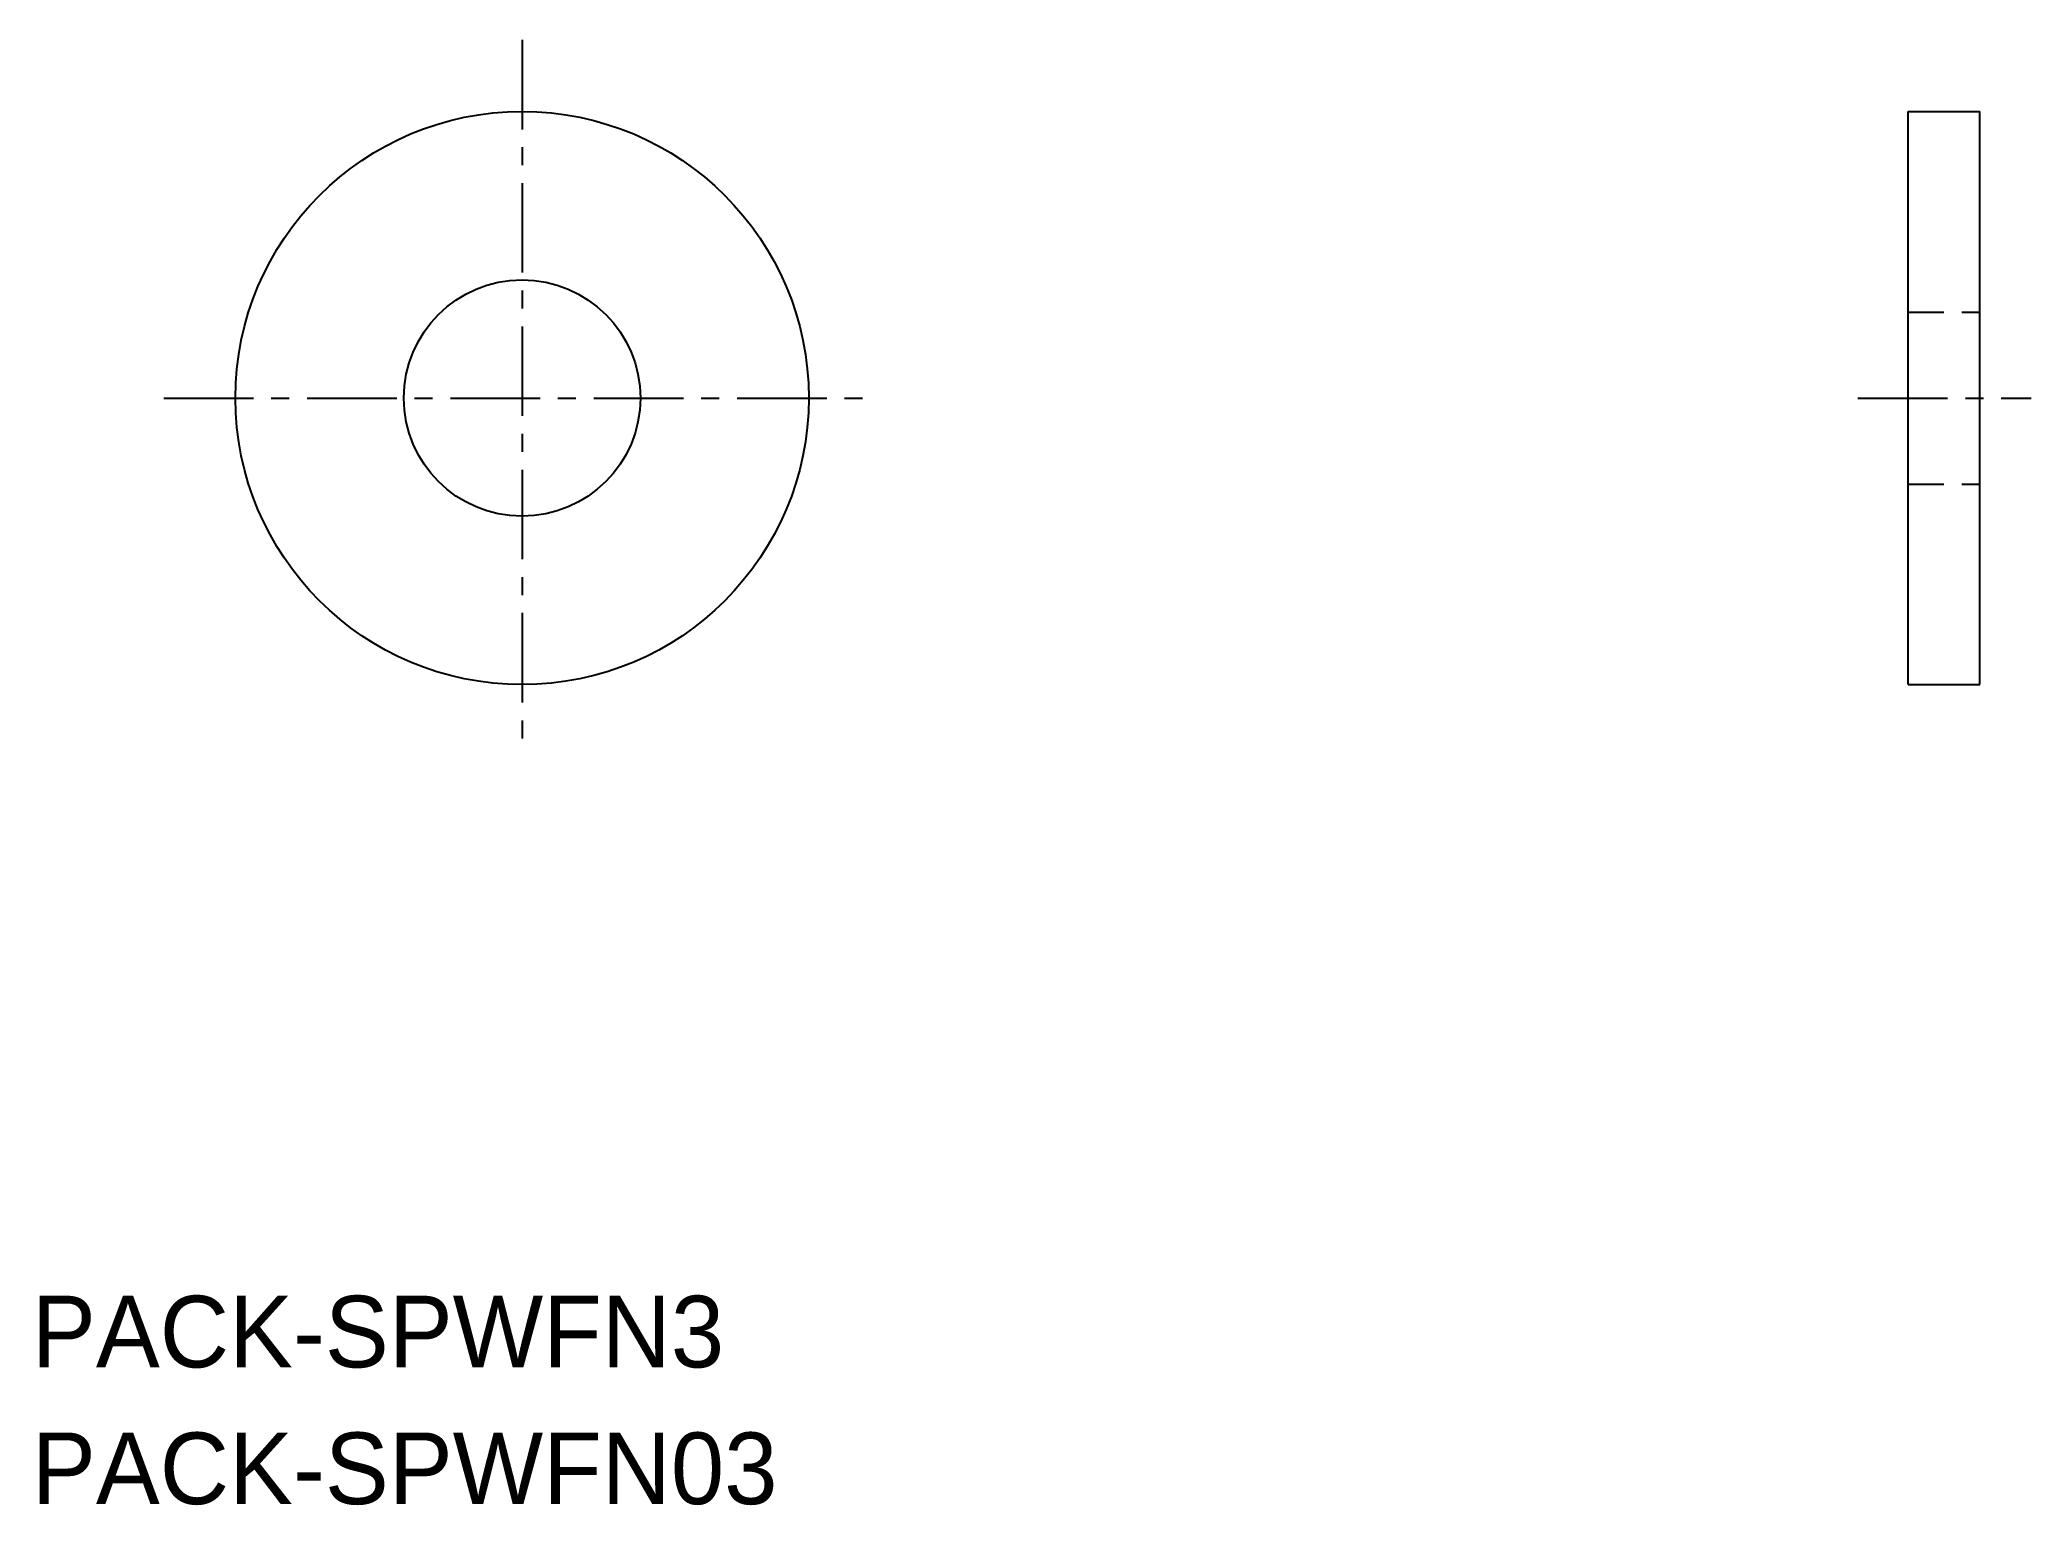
# Model space of a CAD drawing. Extents: x 17.5 to 45.2, y 4.6 to 25.1.
import ezdxf

# ---------------------------------------------------------------- set-up
doc = ezdxf.new("R2010")
doc.units = 0
doc.linetypes.add('CENTER', pattern=[2, 1.25, -0.25, 0.25, -0.25])
doc.linetypes.add('DASHED', pattern=[0.75, 0.5, -0.25])
doc.layers.get('0').update_dxf_attribs({"linetype": 'CONTINUOUS'})
doc.layers.add('CENTER', color=1, linetype='CENTER')

msp = doc.modelspace()

# ---------------------------------------------------------------- linework, layer by layer
at = {"color": 7, "linetype": 'CONTINUOUS'}
for p, q in [((43.522, 16.087), (43.522, 24.087)), ((43.522, 24.087), (44.522, 24.087)), ((44.522, 16.087), (44.522, 24.087)), ((43.522, 16.087), (44.522, 16.087))]:
    msp.add_line(p, q, dxfattribs=at)
at = {"color": 3, "linetype": 'DASHED'}
for p, q in [((43.522, 21.287), (44.522, 21.287)), ((43.522, 18.887), (44.522, 18.887))]:
    msp.add_line(p, q, dxfattribs=at)
at = {"color": 7, "linetype": 'CONTINUOUS'}
for radius in [4, 1.65]:
    msp.add_circle((24.182, 20.087), radius, dxfattribs=at)
at = {"layer": 'CENTER', "color": 1, "linetype": 'CENTER'}
for p, q in [((24.182, 25.087), (24.182, 15.087)), ((19.182, 20.087), (29.182, 20.087)), ((42.822, 20.087), (45.239, 20.087))]:
    msp.add_line(p, q, dxfattribs=at)

# ---------------------------------------------------------------- texts
at = {"color": 7, "linetype": 'CONTINUOUS'}
for s, p in [('PACK-SPWFN3', (17.343, 6.557)), ('PACK-SPWFN03', (17.343, 4.648))]:
    msp.add_text(s, height=1, dxfattribs=at).set_placement(p)

doc.saveas('drawing.dxf')
